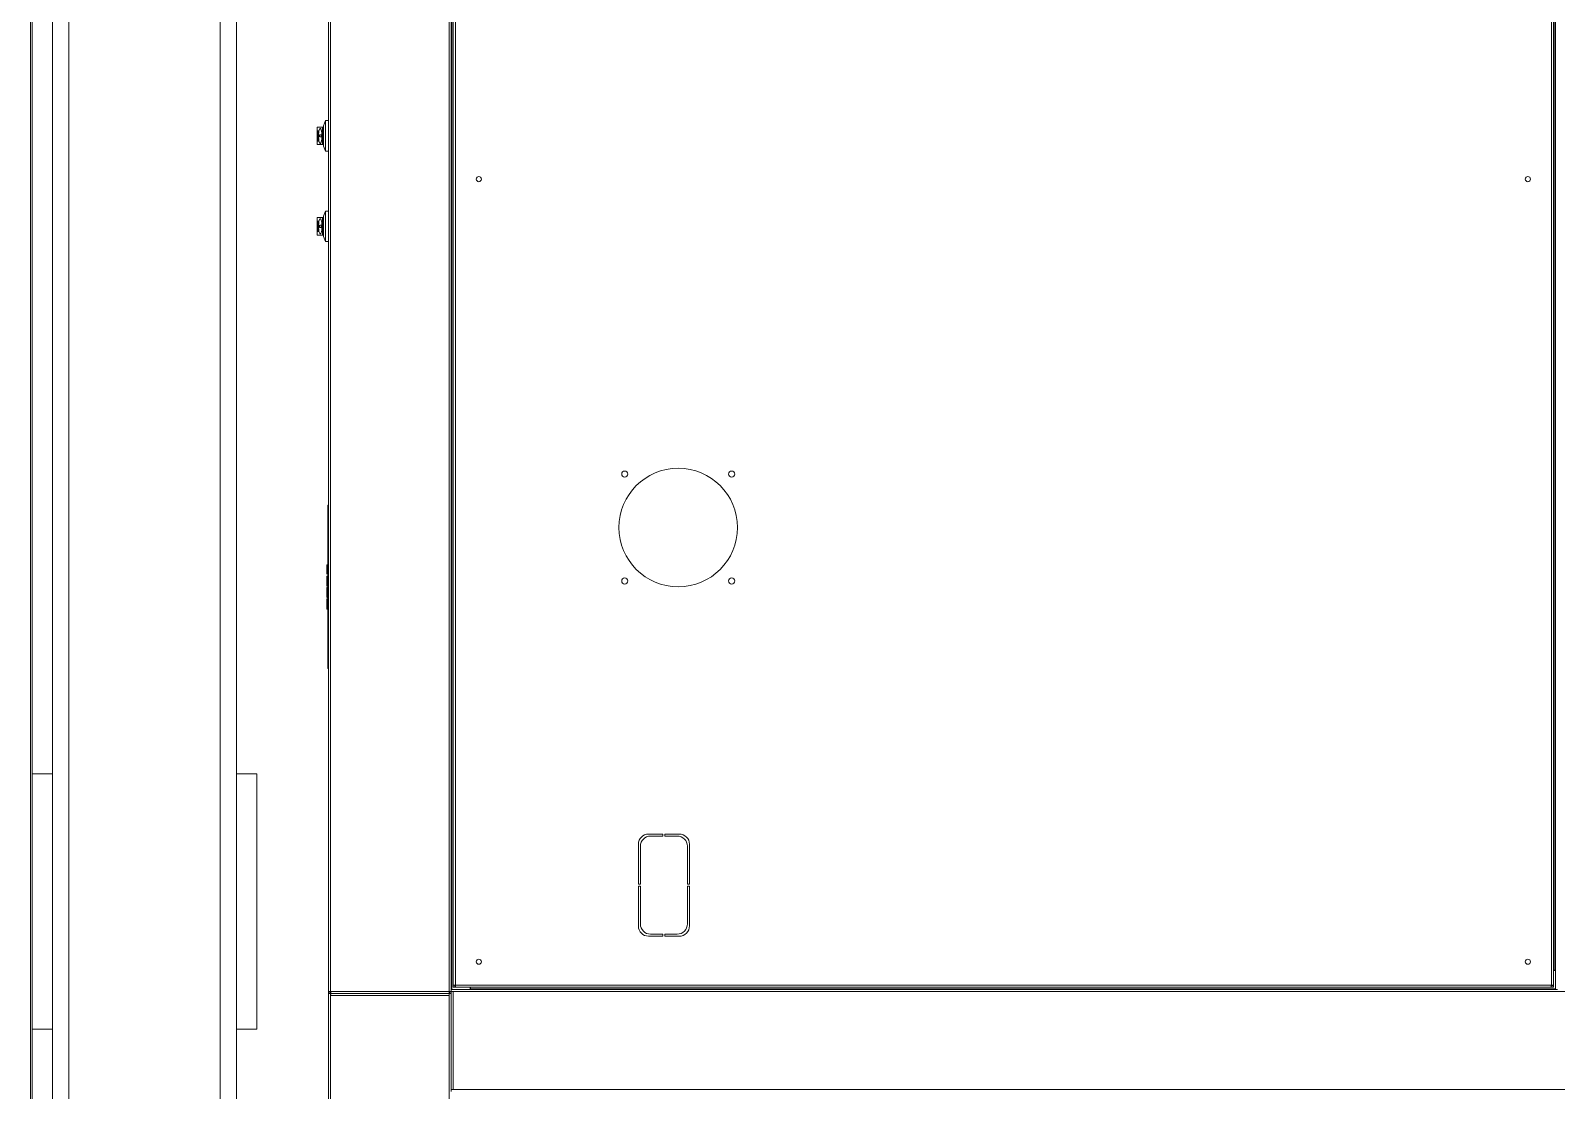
# Model space of a CAD drawing. Header units: centimetres. Extents: x 405464 to 563355, y 50011 to 66875.
# Drawn here: x 509347.1 to 509496.4, y 53667.6 to 53771.3 of the extents above; entities that cross this region are included whole.
import ezdxf

# ---------------------------------------------------------------- set-up
doc = ezdxf.new("R2010")
doc.units = ezdxf.units.CM
doc.layers.get('0').update_dxf_attribs({"lineweight": 9})
doc.layers.add('0-KRCN-MİMARİ-220526', color=8, linetype='Continuous', lineweight=9)
doc.layers.add('TF_Mobilya', color=142, linetype='Continuous', lineweight=9)

# ---------------------------------------------------------------- blocks, each defined once
blk = doc.blocks.new('kombine_altyapı')
at = {"color": 8, "linetype": 'Continuous', "lineweight": 15}
for p, q in [((4988.85, 1573.1), (4988.85, 1274.3)), ((4989, 1573), (4989, 1274.4)), ((5018, 1414.9), (5018, 1572.9)), ((5018.2, 1572.9), (5018.2, 1414.9)), ((5029.8, 1414.9), (5029.8, 1572.9)), ((5030, 1572.9), (5030, 1415.1)), ((5030.05, 1415.1), (5030.05, 1571.85)), ((5030.2, 1572.9), (5030.2, 1415.52)), ((5030.4, 1572.9), (5030.4, 1415.5)), ((5137.6, 1415.5), (5137.6, 1572.9)), ((5137.8, 1415.52), (5137.8, 1572.9)), ((5137.95, 1571.83), (5137.95, 1416.97)), ((5138, 1572.9), (5138, 1415.1)), ((4991, 1564.45), (4991, 1282.95)), ((4992.6, 1564.45), (4992.6, 1282.95)), ((5007.4, 1564.45), (5007.4, 1282.95)), ((5009, 1564.45), (5009, 1436.2)), ((5017.7, 1500.13), (5017.5, 1499.63)), ((5017.7, 1497.13), (5017.7, 1500.13)), ((5018, 1500.13), (5017.7, 1500.13)), ((5016.9, 1497.78), (5016.9, 1499.48)), ((5017.4, 1499.48), (5016.9, 1499.48)), ((5017, 1499.13), (5016.92, 1499.13)), ((5016.92, 1499.13), (5016.92, 1499.08)), ((5016.92, 1499.08), (5016.96, 1499.08)), ((5016.96, 1498.96), (5016.92, 1498.96)), ((5016.92, 1498.96), (5016.92, 1498.91)), ((5016.92, 1498.91), (5017, 1498.91)), ((5016.93, 1498.76), (5016.92, 1498.76)), ((5016.93, 1498.5), (5016.92, 1498.5)), ((5016.94, 1499.13), (5016.94, 1499.08)), ((5016.94, 1498.96), (5016.94, 1498.91)), ((5016.96, 1498.82), (5016.94, 1498.82)), ((5016.94, 1498.65), (5016.94, 1498.7)), ((5016.94, 1498.7), (5016.94, 1498.7)), ((5016.94, 1498.65), (5016.94, 1498.65)), ((5017, 1498.6), (5016.94, 1498.6)), ((5016.94, 1498.56), (5017, 1498.56)), ((5016.96, 1499.08), (5016.96, 1498.96)), ((5016.96, 1498.96), (5016.96, 1499.08)), ((5016.96, 1499.08), (5017, 1499.08)), ((5016.96, 1499.08), (5016.96, 1499.08)), ((5017, 1498.96), (5016.96, 1498.96)), ((5016.96, 1498.96), (5016.96, 1498.96)), ((5016.97, 1498.75), (5016.96, 1498.75)), ((5016.96, 1498.7), (5016.96, 1498.7)), ((5017, 1498.81), (5016.97, 1498.81)), ((5016.98, 1498.86), (5016.98, 1498.81)), ((5016.99, 1498.7), (5016.98, 1498.7)), ((5017, 1498.76), (5016.99, 1498.76)), ((5017, 1499.08), (5017, 1499.13)), ((5017, 1498.91), (5017, 1498.96)), ((5017, 1498.81), (5017, 1498.81)), ((5017, 1498.56), (5017, 1498.6)), ((5017.11, 1498.53), (5017.11, 1498.73)), ((5017.11, 1498.73), (5017.27, 1498.73)), ((5017.27, 1498.53), (5017.11, 1498.53)), ((5017.24, 1499.35), (5017.19, 1499.35)), ((5017.27, 1498.73), (5017.27, 1498.53)), ((5017.4, 1497.78), (5017.4, 1499.48)), ((5017.4, 1499.48), (5017.47, 1499.48)), ((5017.45, 1499.46), (5017.45, 1497.8)), ((5017.45, 1499.46), (5017.5, 1499.46)), ((5017.5, 1499.48), (5017.47, 1499.48)), ((5017.5, 1499.63), (5017.5, 1497.63)), ((5016.9, 1497.78), (5017.4, 1497.78)), ((5016.95, 1498.18), (5016.92, 1498.18)), ((5016.92, 1498.18), (5016.92, 1498.13)), ((5016.92, 1498.13), (5017, 1498.13)), ((5017, 1498.44), (5016.94, 1498.44)), ((5016.94, 1498.39), (5017, 1498.39)), ((5016.94, 1498.18), (5016.94, 1498.13)), ((5016.95, 1498.24), (5016.95, 1498.18)), ((5016.96, 1498.24), (5016.95, 1498.24)), ((5016.96, 1498.18), (5016.95, 1498.18)), ((5016.96, 1498.18), (5016.96, 1498.23)), ((5016.99, 1498.18), (5016.96, 1498.18)), ((5016.99, 1498.3), (5016.97, 1498.3)), ((5016.99, 1498.23), (5016.99, 1498.18)), ((5017, 1498.23), (5016.99, 1498.23)), ((5017, 1498.18), (5016.99, 1498.18)), ((5017, 1498.39), (5017, 1498.44)), ((5017, 1498.13), (5017, 1498.24)), ((5017.19, 1497.91), (5017.24, 1497.91)), ((5017.4, 1497.78), (5017.47, 1497.78)), ((5017.5, 1497.8), (5017.45, 1497.8)), ((5017.47, 1497.78), (5017.5, 1497.78)), ((5017.5, 1497.63), (5017.7, 1497.13)), ((5018, 1497.13), (5017.7, 1497.13)), ((5017.5, 1490.78), (5017.7, 1491.28)), ((5017.7, 1491.28), (5017.7, 1488.28)), ((5018, 1491.28), (5017.7, 1491.28)), ((5016.9, 1490.63), (5016.9, 1488.93)), ((5016.9, 1490.63), (5017.4, 1490.63)), ((5016.92, 1490.27), (5017, 1490.27)), ((5016.92, 1490.22), (5016.92, 1490.27)), ((5016.95, 1490.22), (5016.92, 1490.22)), ((5016.93, 1489.9), (5016.92, 1489.9)), ((5016.93, 1489.64), (5016.92, 1489.64)), ((5016.94, 1490.22), (5016.94, 1490.27)), ((5016.94, 1490.01), (5017, 1490.01)), ((5017, 1489.96), (5016.94, 1489.96)), ((5016.94, 1489.84), (5017, 1489.84)), ((5017, 1489.8), (5016.94, 1489.8)), ((5016.94, 1489.75), (5016.94, 1489.71)), ((5016.94, 1489.75), (5016.94, 1489.75)), ((5016.94, 1489.71), (5016.94, 1489.71)), ((5016.96, 1489.58), (5016.94, 1489.58)), ((5016.95, 1490.16), (5016.95, 1490.22)), ((5016.96, 1490.22), (5016.95, 1490.22)), ((5016.96, 1490.16), (5016.95, 1490.16)), ((5016.96, 1490.22), (5016.96, 1490.17)), ((5016.99, 1490.22), (5016.96, 1490.22)), ((5016.96, 1489.71), (5016.96, 1489.71)), ((5016.97, 1489.65), (5016.96, 1489.65)), ((5016.99, 1490.1), (5016.97, 1490.1)), ((5016.97, 1489.59), (5017, 1489.59)), ((5016.99, 1489.7), (5016.98, 1489.7)), ((5016.98, 1489.54), (5016.98, 1489.59)), ((5016.99, 1490.17), (5016.99, 1490.22)), ((5017, 1490.22), (5016.99, 1490.22)), ((5017, 1490.17), (5016.99, 1490.17)), ((5017, 1489.64), (5016.99, 1489.64)), ((5017, 1490.27), (5017, 1490.16)), ((5017, 1490.01), (5017, 1489.96)), ((5017, 1489.84), (5017, 1489.8)), ((5017, 1489.59), (5017, 1489.59)), ((5017.27, 1489.88), (5017.11, 1489.88)), ((5017.11, 1489.88), (5017.11, 1489.68)), ((5017.11, 1489.68), (5017.27, 1489.68)), ((5017.24, 1490.5), (5017.19, 1490.5)), ((5017.27, 1489.68), (5017.27, 1489.88)), ((5017.4, 1490.63), (5017.4, 1488.93)), ((5017.4, 1490.63), (5017.47, 1490.63)), ((5017.45, 1488.95), (5017.45, 1490.61)), ((5017.5, 1490.61), (5017.45, 1490.61)), ((5017.47, 1490.63), (5017.5, 1490.63)), ((5017.5, 1488.78), (5017.5, 1490.78)), ((5017.4, 1488.93), (5016.9, 1488.93)), ((5016.92, 1489.49), (5017, 1489.49)), ((5016.92, 1489.44), (5016.92, 1489.49)), ((5016.96, 1489.44), (5016.92, 1489.44)), ((5016.92, 1489.32), (5016.96, 1489.32)), ((5016.92, 1489.28), (5016.92, 1489.32)), ((5017, 1489.28), (5016.92, 1489.28)), ((5016.94, 1489.44), (5016.94, 1489.49)), ((5016.94, 1489.28), (5016.94, 1489.32)), ((5016.96, 1489.44), (5016.96, 1489.32)), ((5017, 1489.44), (5016.96, 1489.44)), ((5016.96, 1489.32), (5016.96, 1489.44)), ((5016.96, 1489.44), (5016.96, 1489.44)), ((5016.96, 1489.32), (5017, 1489.32)), ((5016.96, 1489.32), (5016.96, 1489.32)), ((5017, 1489.49), (5017, 1489.44)), ((5017, 1489.32), (5017, 1489.28)), ((5017.19, 1489.06), (5017.24, 1489.06)), ((5017.4, 1488.93), (5017.47, 1488.93)), ((5017.45, 1488.95), (5017.5, 1488.95)), ((5017.5, 1488.93), (5017.47, 1488.93)), ((5017.7, 1488.28), (5017.5, 1488.78)), ((5018, 1488.28), (5017.7, 1488.28)), ((5018, 1462.5), (5017.92, 1462.5)), ((5017.92, 1446.5), (5017.92, 1462.5)), ((5017.92, 1458.09), (5017.92, 1458.09)), ((5017.92, 1457.78), (5017.92, 1457.78)), ((5017.92, 1457.48), (5017.92, 1457.48)), ((5017.92, 1457.48), (5017.92, 1457.48)), ((5017.92, 1456.78), (5017.92, 1456.78)), ((5017.92, 1456.78), (5017.92, 1456.78)), ((5017.82, 1456.47), (5017.81, 1456.47)), ((5017.81, 1455.77), (5017.92, 1455.77)), ((5017.82, 1455.25), (5017.81, 1455.25)), ((5017.81, 1455.24), (5017.82, 1455.24)), ((5017.82, 1455.24), (5017.81, 1455.24)), ((5017.81, 1455.24), (5017.82, 1455.24)), ((5017.82, 1456.66), (5017.92, 1456.66)), ((5017.82, 1456.64), (5017.92, 1456.64)), ((5017.82, 1456.39), (5017.82, 1456.38)), ((5017.82, 1456.39), (5017.92, 1456.39)), ((5017.82, 1456.39), (5017.92, 1456.39)), ((5017.82, 1456.39), (5017.82, 1456.39)), ((5017.82, 1456.38), (5017.92, 1456.38)), ((5017.82, 1456.38), (5017.82, 1456.33)), ((5017.82, 1456.33), (5017.92, 1456.33)), ((5017.82, 1456.33), (5017.92, 1456.33)), ((5017.82, 1456.26), (5017.92, 1456.26)), ((5017.82, 1456.26), (5017.82, 1456.22)), ((5017.82, 1456.22), (5017.92, 1456.22)), ((5017.82, 1456.21), (5017.92, 1456.21)), ((5017.82, 1456.06), (5017.92, 1456.06)), ((5017.82, 1456.06), (5017.82, 1456.05)), ((5017.82, 1456.06), (5017.92, 1456.06)), ((5017.82, 1456.06), (5017.82, 1456.06)), ((5017.82, 1456.05), (5017.92, 1456.05)), ((5017.82, 1456.05), (5017.82, 1456)), ((5017.82, 1456), (5017.92, 1456)), ((5017.82, 1455.99), (5017.92, 1455.99)), ((5017.82, 1455.99), (5017.82, 1455.95)), ((5017.82, 1455.95), (5017.92, 1455.95)), ((5017.82, 1455.95), (5017.82, 1455.86)), ((5017.82, 1455.86), (5017.92, 1455.86)), ((5017.82, 1455.86), (5017.82, 1455.82)), ((5017.82, 1455.82), (5017.92, 1455.82)), ((5017.82, 1455.8), (5017.92, 1455.8)), ((5017.82, 1455.8), (5017.82, 1455.78)), ((5017.82, 1455.78), (5017.92, 1455.78)), ((5017.82, 1455.77), (5017.92, 1455.77)), ((5017.82, 1455.54), (5017.92, 1455.54)), ((5017.82, 1455.43), (5017.92, 1455.43)), ((5017.82, 1455.43), (5017.82, 1455.41)), ((5017.82, 1455.41), (5017.92, 1455.41)), ((5017.82, 1455.41), (5017.82, 1455.34)), ((5017.82, 1455.34), (5017.92, 1455.34)), ((5017.82, 1455.34), (5017.82, 1455.27)), ((5017.82, 1455.27), (5017.82, 1455.26)), ((5017.82, 1455.27), (5017.92, 1455.27)), ((5017.82, 1455.26), (5017.92, 1455.26)), ((5017.82, 1455.26), (5017.82, 1455.18)), ((5017.92, 1456.46), (5017.92, 1456.46)), ((5017.92, 1456.1), (5017.92, 1456.1)), ((5017.92, 1455.52), (5017.92, 1455.52)), ((5017.92, 1455.49), (5017.92, 1455.49)), ((5017.82, 1455.1), (5017.81, 1455.1)), ((5017.82, 1454.89), (5017.81, 1454.89)), ((5017.82, 1455.18), (5017.92, 1455.18)), ((5017.82, 1455.14), (5017.92, 1455.14)), ((5017.82, 1455.14), (5017.82, 1455.11)), ((5017.82, 1455.11), (5017.92, 1455.11)), ((5017.82, 1455.11), (5017.82, 1455.09)), ((5017.82, 1455.11), (5017.92, 1455.11)), ((5017.82, 1455.11), (5017.82, 1455.11)), ((5017.82, 1455.09), (5017.92, 1455.09)), ((5017.82, 1455.09), (5017.82, 1455.06)), ((5017.82, 1455.06), (5017.92, 1455.06)), ((5017.82, 1455.06), (5017.82, 1455)), ((5017.82, 1455), (5017.92, 1455)), ((5017.82, 1455), (5017.82, 1454.96)), ((5017.82, 1454.94), (5017.92, 1454.94)), ((5017.82, 1454.94), (5017.82, 1454.93)), ((5017.82, 1454.93), (5017.92, 1454.93)), ((5017.82, 1454.93), (5017.82, 1454.88)), ((5017.82, 1454.88), (5017.92, 1454.88)), ((5017.82, 1454.88), (5017.82, 1454.81)), ((5017.82, 1454.81), (5017.92, 1454.81)), ((5017.82, 1454.81), (5017.82, 1454.75)), ((5017.82, 1454.75), (5017.92, 1454.75)), ((5017.82, 1454.75), (5017.82, 1454.72)), ((5017.82, 1454.72), (5017.92, 1454.72)), ((5017.82, 1454.7), (5017.92, 1454.7)), ((5017.82, 1454.7), (5017.82, 1454.67)), ((5017.82, 1454.67), (5017.92, 1454.67)), ((5017.82, 1454.67), (5017.82, 1454.67)), ((5017.82, 1454.66), (5017.92, 1454.66)), ((5017.82, 1454.65), (5017.82, 1454.61)), ((5017.82, 1454.61), (5017.92, 1454.61)), ((5017.82, 1454.61), (5017.82, 1454.56)), ((5017.82, 1454.56), (5017.92, 1454.56)), ((5017.82, 1454.56), (5017.92, 1454.56)), ((5017.82, 1454.44), (5017.92, 1454.44)), ((5017.82, 1454.44), (5017.82, 1454.41)), ((5017.82, 1454.41), (5017.92, 1454.41)), ((5017.92, 1454.39), (5017.82, 1454.39)), ((5017.82, 1454.38), (5017.92, 1454.38)), ((5017.82, 1454.38), (5017.82, 1454.35)), ((5017.82, 1454.35), (5017.92, 1454.35)), ((5017.82, 1454.35), (5017.82, 1454.32)), ((5017.82, 1454.32), (5017.92, 1454.32)), ((5017.82, 1454.32), (5017.82, 1454.27)), ((5017.82, 1454.27), (5017.92, 1454.27)), ((5017.82, 1454.27), (5017.82, 1454.23)), ((5017.82, 1454.23), (5017.92, 1454.23)), ((5017.82, 1454.23), (5017.82, 1454.21)), ((5017.82, 1454.21), (5017.92, 1454.21)), ((5017.82, 1454.21), (5017.82, 1454.14)), ((5017.82, 1454.14), (5017.92, 1454.14)), ((5017.92, 1454.1), (5017.82, 1454.1)), ((5017.82, 1454.09), (5017.92, 1454.09)), ((5017.82, 1454.09), (5017.82, 1454.07)), ((5017.82, 1454.07), (5017.92, 1454.07)), ((5017.82, 1454.07), (5017.82, 1453.96)), ((5017.82, 1453.96), (5017.92, 1453.96)), ((5017.82, 1453.96), (5017.82, 1453.95)), ((5017.82, 1453.95), (5017.92, 1453.95)), ((5017.82, 1453.95), (5017.82, 1453.87)), ((5017.82, 1453.87), (5017.92, 1453.87)), ((5017.82, 1453.87), (5017.82, 1453.76)), ((5017.82, 1453.74), (5017.92, 1453.74)), ((5017.82, 1453.74), (5017.82, 1453.73)), ((5017.82, 1453.74), (5017.92, 1453.74)), ((5017.82, 1453.73), (5017.92, 1453.73)), ((5017.82, 1453.73), (5017.82, 1453.65)), ((5017.92, 1454.78), (5017.92, 1454.78)), ((5017.82, 1453.08), (5017.81, 1453.08)), ((5017.82, 1453.08), (5017.81, 1453.08)), ((5017.82, 1453.08), (5017.81, 1453.08)), ((5017.82, 1453.65), (5017.92, 1453.65)), ((5017.82, 1453.65), (5017.82, 1453.65)), ((5017.82, 1453.55), (5017.92, 1453.55)), ((5017.82, 1453.55), (5017.82, 1453.5)), ((5017.82, 1453.5), (5017.92, 1453.5)), ((5017.82, 1453.49), (5017.92, 1453.49)), ((5017.82, 1453.49), (5017.92, 1453.49)), ((5017.82, 1453.49), (5017.82, 1453.49)), ((5017.82, 1453.48), (5017.92, 1453.48)), ((5017.82, 1453.45), (5017.92, 1453.45)), ((5017.82, 1453.32), (5017.92, 1453.32)), ((5017.82, 1453.32), (5017.82, 1453.3)), ((5017.92, 1453.29), (5017.82, 1453.29)), ((5017.82, 1453.28), (5017.92, 1453.28)), ((5017.82, 1453.17), (5017.92, 1453.17)), ((5017.82, 1453.17), (5017.82, 1453.11)), ((5017.82, 1453.11), (5017.92, 1453.11)), ((5017.82, 1453.11), (5017.82, 1453.1)), ((5017.82, 1453.1), (5017.82, 1453.01)), ((5017.82, 1453.1), (5017.92, 1453.1)), ((5017.82, 1453.01), (5017.92, 1453.01)), ((5017.82, 1453.01), (5017.82, 1453)), ((5017.82, 1453), (5017.92, 1453)), ((5017.82, 1452.92), (5017.92, 1452.92)), ((5017.82, 1452.92), (5017.82, 1452.88)), ((5017.82, 1452.88), (5017.92, 1452.88)), ((5017.82, 1452.87), (5017.92, 1452.87)), ((5017.82, 1452.86), (5017.92, 1452.86)), ((5017.82, 1452.86), (5017.82, 1452.85)), ((5017.82, 1452.85), (5017.92, 1452.85)), ((5017.82, 1452.85), (5017.82, 1452.8)), ((5017.82, 1452.8), (5017.92, 1452.8)), ((5017.82, 1452.49), (5017.92, 1452.49)), ((5017.82, 1452.49), (5017.82, 1452.48)), ((5017.82, 1452.48), (5017.92, 1452.48)), ((5017.82, 1452.48), (5017.82, 1452.42)), ((5017.82, 1452.42), (5017.92, 1452.42)), ((5017.82, 1452.42), (5017.92, 1452.42)), ((5017.82, 1452.4), (5017.82, 1452.32)), ((5017.82, 1452.32), (5017.92, 1452.32)), ((5017.92, 1452.53), (5017.92, 1452.53)), ((5017.92, 1451.27), (5017.92, 1451.27)), ((5017.92, 1450.97), (5017.92, 1450.97)), ((5017.92, 1450.82), (5017.92, 1450.82)), ((5017.92, 1449.47), (5017.92, 1449.47)), ((5017.92, 1449.47), (5017.92, 1449.47)), ((5017.92, 1449.38), (5017.92, 1449.38)), ((5017.92, 1449.26), (5017.92, 1449.26)), ((5017.92, 1449.26), (5017.92, 1449.26)), ((5017.92, 1449.26), (5017.92, 1449.26)), ((5017.92, 1449.03), (5017.92, 1449.03)), ((5017.92, 1448.17), (5017.92, 1448.17)), ((5018, 1446.5), (5017.92, 1446.5)), ((4989, 1436.2), (4991, 1436.2)), ((5011, 1436.2), (5009, 1436.2)), ((5009, 1436.2), (5009, 1411.2)), ((5011, 1436.2), (5011, 1411.2)), ((5049.3, 1430.3), (5050.7, 1430.3)), ((5050.7, 1430.1), (5049.5, 1430.1)), ((5050.7, 1430.3), (5050.7, 1430.1)), ((5050.9, 1430.3), (5052.3, 1430.3)), ((5050.9, 1430.1), (5050.9, 1430.3)), ((5052.1, 1430.1), (5050.9, 1430.1)), ((5048.3, 1425.4), (5048.3, 1429.3)), ((5048.5, 1429.1), (5048.5, 1425.4)), ((5053.1, 1425.4), (5053.1, 1429.1)), ((5053.3, 1429.3), (5053.3, 1425.4)), ((5048.5, 1425.4), (5048.3, 1425.4)), ((5053.3, 1425.4), (5053.1, 1425.4)), ((5048.3, 1425.2), (5048.5, 1425.2)), ((5048.3, 1421.3), (5048.3, 1425.2)), ((5048.5, 1425.2), (5048.5, 1421.5)), ((5053.1, 1425.2), (5053.3, 1425.2)), ((5053.1, 1421.5), (5053.1, 1425.2)), ((5053.3, 1425.2), (5053.3, 1421.3)), ((5050.7, 1420.3), (5049.3, 1420.3)), ((5049.5, 1420.5), (5050.7, 1420.5)), ((5050.7, 1420.5), (5050.7, 1420.3)), ((5050.9, 1420.5), (5052.1, 1420.5)), ((5050.9, 1420.3), (5050.9, 1420.5)), ((5052.3, 1420.3), (5050.9, 1420.3)), ((5137.95, 1416.97), (5137.8, 1416.97)), ((5137.8, 1416.95), (5138, 1416.95)), ((5137.95, 1416.97), (5138, 1416.97)), ((5018, 1414.9), (5018.2, 1414.9)), ((5018, 1414.9), (5018, 1414.7)), ((5018.2, 1414.9), (5029.8, 1414.9)), ((5029.8, 1414.9), (5029.8, 1414.7)), ((5029.8, 1414.9), (5030, 1414.9)), ((5029.85, 1414.9), (5029.85, 1414.7)), ((5030, 1414.9), (5030, 1415.1)), ((5030, 1415.1), (5138, 1415.1)), ((5030, 1405.3), (5030, 1414.9)), ((5030, 1414.9), (5030.2, 1414.9)), ((5030, 1414.9), (5030, 1414.7)), ((5030.2, 1415.52), (5030.2, 1415.3)), ((5030.2, 1415.3), (5030.35, 1415.3)), ((5030.2, 1414.9), (5030.2, 1405.3)), ((5255.8, 1414.9), (5030.2, 1414.9)), ((5030.35, 1415.5), (5030.35, 1415.3)), ((5030.36, 1415.45), (5030.36, 1415.3)), ((5030.42, 1415.45), (5030.36, 1415.45)), ((5030.42, 1415.3), (5030.36, 1415.3)), ((5030.4, 1415.5), (5137.6, 1415.5)), ((5030.42, 1415.3), (5137.58, 1415.3)), ((5031.85, 1415.3), (5031.85, 1415.1)), ((5031.87, 1415.15), (5031.87, 1415.3)), ((5031.87, 1415.15), (5031.87, 1415.1)), ((5138, 1415.15), (5031.87, 1415.15)), ((5137.58, 1415.3), (5137.8, 1415.3)), ((5137.6, 1415.45), (5137.8, 1415.45)), ((5137.65, 1415.52), (5137.65, 1415.46)), ((5137.65, 1415.46), (5137.8, 1415.46)), ((5137.8, 1415.52), (5137.8, 1415.46)), ((5137.8, 1415.3), (5137.8, 1415.45)), ((5138.2, 1415.1), (5138, 1415.1)), ((5018, 1414.7), (5018, 1414.5)), ((5018, 1414.7), (5018.2, 1414.7)), ((5018, 1274.5), (5018, 1414.5)), ((5018.2, 1414.7), (5018.2, 1414.85)), ((5018.2, 1414.7), (5018.2, 1414.5)), ((5018.24, 1414.7), (5018.2, 1414.7)), ((5029.8, 1414.5), (5018.2, 1414.5)), ((5018.2, 1414.5), (5018.2, 1274.5)), ((5018.24, 1414.7), (5029.8, 1414.7)), ((5029.8, 1414.7), (5029.8, 1414.5)), ((5029.8, 1414.7), (5030, 1414.7)), ((5029.8, 1274.5), (5029.8, 1414.5)), ((5030, 1414.7), (5030, 1405.3)), ((4989, 1411.2), (4991, 1411.2)), ((5009, 1411.2), (5009, 1282.95)), ((5011, 1411.2), (5009, 1411.2)), ((5030, 1405.3), (5030.2, 1405.3)), ((5030, 1405.1), (5030, 1405.3)), ((5030.2, 1405.3), (5255.8, 1405.3))]:
    blk.add_line(p, q, dxfattribs=at)
at = {"color": 8, "linetype": 'Continuous', "lineweight": 15, "flags": 128}
for points in [[(5017.02, 1498.63), (5017.03, 1498.79), (5017.04, 1498.94), (5017.06, 1499.08), (5017.08, 1499.2), (5017.11, 1499.29), (5017.14, 1499.35), (5017.18, 1499.37), (5017.22, 1499.37), (5017.25, 1499.32), (5017.28, 1499.25), (5017.31, 1499.14), (5017.33, 1499.01), (5017.35, 1498.86), (5017.35, 1498.71), (5017.35, 1498.54), (5017.35, 1498.39), (5017.33, 1498.24), (5017.31, 1498.11), (5017.28, 1498), (5017.25, 1497.93), (5017.22, 1497.89), (5017.18, 1497.88), (5017.14, 1497.9), (5017.11, 1497.96), (5017.08, 1498.05), (5017.06, 1498.17), (5017.04, 1498.31), (5017.03, 1498.46), (5017.02, 1498.63)], [(5017.03, 1498.63), (5017.03, 1498.79), (5017.05, 1498.94), (5017.06, 1499.07), (5017.09, 1499.19), (5017.12, 1499.27), (5017.15, 1499.33), (5017.19, 1499.35), (5017.22, 1499.33), (5017.26, 1499.27), (5017.29, 1499.19), (5017.31, 1499.07), (5017.33, 1498.94), (5017.35, 1498.79), (5017.35, 1498.63), (5017.35, 1498.47), (5017.33, 1498.31), (5017.31, 1498.18), (5017.29, 1498.06), (5017.26, 1497.98), (5017.22, 1497.92), (5017.19, 1497.91), (5017.15, 1497.92), (5017.12, 1497.98), (5017.09, 1498.06), (5017.06, 1498.18), (5017.05, 1498.31), (5017.03, 1498.47), (5017.03, 1498.63)], [(5017.19, 1489.03), (5017.22, 1489.04), (5017.25, 1489.08), (5017.28, 1489.15), (5017.31, 1489.26), (5017.33, 1489.39), (5017.35, 1489.54), (5017.35, 1489.69), (5017.35, 1489.86), (5017.35, 1490.01), (5017.33, 1490.16), (5017.31, 1490.29), (5017.28, 1490.4), (5017.25, 1490.47), (5017.22, 1490.52), (5017.18, 1490.52), (5017.14, 1490.5), (5017.11, 1490.44), (5017.08, 1490.35), (5017.06, 1490.23), (5017.04, 1490.09), (5017.03, 1489.94), (5017.02, 1489.78), (5017.02, 1489.78)], [(5017.19, 1490.5), (5017.15, 1490.48), (5017.12, 1490.42), (5017.09, 1490.34), (5017.06, 1490.22), (5017.05, 1490.09), (5017.03, 1489.94), (5017.03, 1489.78)], [(5017.03, 1489.78), (5017.03, 1489.62), (5017.05, 1489.46), (5017.06, 1489.33), (5017.09, 1489.21), (5017.12, 1489.13), (5017.15, 1489.07), (5017.19, 1489.06)]]:
    blk.add_lwpolyline(points, dxfattribs=at)
at = {"color": 8, "linetype": 'Continuous', "lineweight": 15}
for centre, radius in [((5032.7, 1494.4), 0.25), ((5135.3, 1494.4), 0.25), ((5052.2, 1460.3), 5.8), ((5046.97, 1465.53), 0.3), ((5057.43, 1465.53), 0.3), ((5046.97, 1455.07), 0.3), ((5057.43, 1455.07), 0.3), ((5032.7, 1417.8), 0.25), ((5135.3, 1417.8), 0.25)]:
    blk.add_circle(centre, radius, dxfattribs=at)
for centre, radius, start, end in [((5017.47, 1499.46), 0.02, 90, 180), ((5017.47, 1497.8), 0.02, 180, 270), ((5017.47, 1490.61), 0.02, 90, 180), ((5017.47, 1488.95), 0.02, 180, 270), ((5049.3, 1429.3), 1, 90, 180), ((5049.5, 1429.1), 1, 90, 180), ((5052.1, 1429.1), 1, 0, 90), ((5052.3, 1429.3), 1, 0, 90), ((5049.3, 1421.3), 1, 180, 270), ((5049.5, 1421.5), 1, 180, 270), ((5052.1, 1421.5), 1, 270, 0), ((5052.3, 1421.3), 1, 270, 0)]:
    blk.add_arc(centre, radius, start, end, dxfattribs=at)
for points, knots in [([(5016.94, 1498.87), (5016.94, 1498.87), (5016.93, 1498.86), (5016.92, 1498.83), (5016.92, 1498.79), (5016.92, 1498.77), (5016.92, 1498.76)], [0, 0, 0, 0, 0.279837, 0.558596, 0.778928, 1, 1, 1, 1]), ([(5016.92, 1498.76), (5016.92, 1498.74), (5016.92, 1498.71), (5016.93, 1498.67), (5016.93, 1498.65), (5016.94, 1498.65), (5016.94, 1498.65)], [0, 0, 0, 0, 0.280436, 0.559432, 0.779681, 1, 1, 1, 1]), ([(5016.94, 1498.6), (5016.94, 1498.6), (5016.93, 1498.6), (5016.92, 1498.57), (5016.92, 1498.53), (5016.92, 1498.51), (5016.92, 1498.5)], [0, 0, 0, 0, 0.280445, 0.559038, 0.77896, 1, 1, 1, 1]), ([(5016.92, 1498.5), (5016.92, 1498.48), (5016.92, 1498.45), (5016.93, 1498.41), (5016.93, 1498.39), (5016.94, 1498.39), (5016.94, 1498.39)], [0, 0, 0, 0, 0.280749, 0.558583, 0.778945, 1, 1, 1, 1]), ([(5016.93, 1498.76), (5016.93, 1498.77), (5016.93, 1498.78), (5016.93, 1498.81), (5016.94, 1498.82), (5016.94, 1498.82), (5016.94, 1498.82)], [0, 0, 0, 0, 0.280669, 0.558927, 0.77942, 1, 1, 1, 1]), ([(5016.94, 1498.7), (5016.94, 1498.7), (5016.94, 1498.7), (5016.93, 1498.71), (5016.93, 1498.74), (5016.93, 1498.75), (5016.93, 1498.76)], [0, 0, 0, 0, 0.280158, 0.558788, 0.779372, 1, 1, 1, 1]), ([(5016.93, 1498.5), (5016.93, 1498.51), (5016.93, 1498.53), (5016.93, 1498.55), (5016.94, 1498.56), (5016.94, 1498.56), (5016.94, 1498.56)], [0, 0, 0, 0, 0.27982, 0.558216, 0.778813, 1, 1, 1, 1]), ([(5016.94, 1498.44), (5016.94, 1498.44), (5016.94, 1498.44), (5016.93, 1498.45), (5016.93, 1498.47), (5016.93, 1498.49), (5016.93, 1498.5)], [0, 0, 0, 0, 0.280898, 0.559507, 0.779578, 1, 1, 1, 1]), ([(5016.96, 1498.77), (5016.96, 1498.8), (5016.96, 1498.83), (5016.95, 1498.86), (5016.94, 1498.87), (5016.94, 1498.87)], [0, 0, 0, 0, 0.559623, 0.779964, 1, 1, 1, 1]), ([(5016.95, 1498.86), (5016.95, 1498.85), (5016.94, 1498.84), (5016.94, 1498.82), (5016.94, 1498.82)], [0, 0, 0, 0, 0.838981, 1, 1, 1, 1]), ([(5016.94, 1498.82), (5016.94, 1498.82), (5016.95, 1498.81), (5016.95, 1498.79), (5016.95, 1498.76), (5016.96, 1498.75)], [0, 0, 0, 0, 0.277274, 0.557977, 1, 1, 1, 1]), ([(5016.96, 1498.6), (5016.96, 1498.6), (5016.95, 1498.6), (5016.94, 1498.58), (5016.94, 1498.56), (5016.94, 1498.56)], [0, 0, 0, 0, 0.437586, 0.872283, 1, 1, 1, 1]), ([(5016.98, 1498.7), (5016.98, 1498.71), (5016.97, 1498.71), (5016.97, 1498.74), (5016.97, 1498.76), (5016.96, 1498.77)], [0, 0, 0, 0, 0.278247, 0.55727, 1, 1, 1, 1]), ([(5016.96, 1498.75), (5016.96, 1498.72), (5016.96, 1498.69), (5016.97, 1498.66), (5016.97, 1498.66), (5016.98, 1498.66)], [0, 0, 0, 0, 0.5599983, 0.7801719, 1, 1, 1, 1]), ([(5017, 1498.76), (5017, 1498.77), (5017, 1498.8), (5016.99, 1498.84), (5016.98, 1498.85), (5016.98, 1498.86), (5016.98, 1498.86)], [0, 0, 0, 0, 0.280528, 0.558451, 0.779341, 1, 1, 1, 1]), ([(5016.98, 1498.81), (5016.98, 1498.81), (5016.98, 1498.81), (5016.99, 1498.8), (5016.99, 1498.78), (5016.99, 1498.76), (5016.99, 1498.76)], [0, 0, 0, 0, 0.279809, 0.559676, 0.779612, 1, 1, 1, 1]), ([(5016.98, 1498.66), (5016.98, 1498.66), (5016.99, 1498.66), (5016.99, 1498.69), (5017, 1498.72), (5017, 1498.75), (5017, 1498.76)], [0, 0, 0, 0, 0.279603, 0.558996, 0.779326, 1, 1, 1, 1]), ([(5016.99, 1498.76), (5016.99, 1498.75), (5016.99, 1498.73), (5016.99, 1498.72), (5016.98, 1498.71), (5016.98, 1498.7), (5016.98, 1498.7)], [0, 0, 0, 0, 0.280443, 0.559537, 0.779572, 1, 1, 1, 1]), ([(5016.98, 1498.7), (5016.98, 1498.7), (5016.98, 1498.68), (5016.99, 1498.67), (5016.99, 1498.67)], [0, 0, 0, 0, 0.594865, 1, 1, 1, 1]), ([(5016.94, 1498.44), (5016.94, 1498.43), (5016.95, 1498.41), (5016.95, 1498.39), (5016.96, 1498.39), (5016.96, 1498.39)], [0, 0, 0, 0, 0.291701, 0.645295, 1, 1, 1, 1]), ([(5016.97, 1498.35), (5016.97, 1498.35), (5016.96, 1498.34), (5016.95, 1498.32), (5016.95, 1498.28), (5016.95, 1498.25), (5016.95, 1498.24)], [0, 0, 0, 0, 0.280111, 0.558943, 0.779134, 1, 1, 1, 1]), ([(5016.96, 1498.23), (5016.96, 1498.24), (5016.96, 1498.26), (5016.96, 1498.29), (5016.97, 1498.3), (5016.97, 1498.3), (5016.97, 1498.3)], [0, 0, 0, 0, 0.281337, 0.559411, 0.77903, 1, 1, 1, 1]), ([(5017, 1498.24), (5017, 1498.26), (5017, 1498.29), (5016.99, 1498.33), (5016.98, 1498.35), (5016.98, 1498.35), (5016.97, 1498.35)], [0, 0, 0, 0, 0.280405, 0.559155, 0.779223, 1, 1, 1, 1]), ([(5016.98, 1498.34), (5016.98, 1498.34), (5016.98, 1498.34), (5016.98, 1498.32), (5016.97, 1498.31), (5016.97, 1498.31)], [0, 0, 0, 0, 0.043957, 0.905043, 1, 1, 1, 1]), ([(5016.97, 1498.3), (5016.98, 1498.3), (5016.98, 1498.3), (5016.99, 1498.27), (5016.99, 1498.24), (5016.99, 1498.23)], [0, 0, 0, 0, 0.282531, 0.559253, 1, 1, 1, 1]), ([(5016.92, 1489.9), (5016.92, 1489.92), (5016.92, 1489.95), (5016.93, 1489.99), (5016.93, 1490.01), (5016.94, 1490.01), (5016.94, 1490.01)], [0, 0, 0, 0, 0.280868, 0.55857, 0.778977, 1, 1, 1, 1]), ([(5016.94, 1489.8), (5016.94, 1489.8), (5016.93, 1489.8), (5016.92, 1489.83), (5016.92, 1489.87), (5016.92, 1489.89), (5016.92, 1489.9)], [0, 0, 0, 0, 0.280445, 0.559038, 0.77896, 1, 1, 1, 1]), ([(5016.92, 1489.64), (5016.92, 1489.66), (5016.92, 1489.69), (5016.93, 1489.73), (5016.93, 1489.75), (5016.94, 1489.75), (5016.94, 1489.75)], [0, 0, 0, 0, 0.280436, 0.559432, 0.779681, 1, 1, 1, 1]), ([(5016.94, 1489.53), (5016.94, 1489.53), (5016.93, 1489.54), (5016.92, 1489.57), (5016.92, 1489.61), (5016.92, 1489.63), (5016.92, 1489.64)], [0, 0, 0, 0, 0.279851, 0.558715, 0.779057, 1, 1, 1, 1]), ([(5016.94, 1489.96), (5016.94, 1489.96), (5016.94, 1489.96), (5016.93, 1489.95), (5016.93, 1489.93), (5016.93, 1489.91), (5016.93, 1489.9)], [0, 0, 0, 0, 0.28091, 0.559503, 0.779359, 1, 1, 1, 1]), ([(5016.93, 1489.9), (5016.93, 1489.89), (5016.93, 1489.87), (5016.93, 1489.85), (5016.94, 1489.85), (5016.94, 1489.84), (5016.94, 1489.84)], [0, 0, 0, 0, 0.279837, 0.558251, 0.778778, 1, 1, 1, 1]), ([(5016.94, 1489.71), (5016.94, 1489.7), (5016.94, 1489.7), (5016.93, 1489.69), (5016.93, 1489.67), (5016.93, 1489.65), (5016.93, 1489.64)], [0, 0, 0, 0, 0.280168, 0.558625, 0.779396, 1, 1, 1, 1]), ([(5016.93, 1489.64), (5016.93, 1489.63), (5016.93, 1489.62), (5016.93, 1489.59), (5016.94, 1489.58), (5016.94, 1489.58), (5016.94, 1489.58)], [0, 0, 0, 0, 0.280692, 0.558772, 0.779402, 1, 1, 1, 1]), ([(5016.94, 1489.96), (5016.94, 1489.97), (5016.95, 1489.99), (5016.95, 1490.01), (5016.96, 1490.01), (5016.96, 1490.01)], [0, 0, 0, 0, 0.30585, 0.65244, 1, 1, 1, 1]), ([(5016.96, 1489.8), (5016.96, 1489.8), (5016.95, 1489.8), (5016.94, 1489.82), (5016.94, 1489.84), (5016.94, 1489.84)], [0, 0, 0, 0, 0.444543, 0.886151, 1, 1, 1, 1]), ([(5016.94, 1489.58), (5016.94, 1489.58), (5016.95, 1489.59), (5016.95, 1489.62), (5016.95, 1489.64), (5016.96, 1489.65)], [0, 0, 0, 0, 0.277327, 0.558009, 1, 1, 1, 1]), ([(5016.96, 1489.63), (5016.96, 1489.6), (5016.96, 1489.57), (5016.95, 1489.54), (5016.94, 1489.53), (5016.94, 1489.53)], [0, 0, 0, 0, 0.559623, 0.779964, 1, 1, 1, 1]), ([(5016.95, 1489.54), (5016.95, 1489.55), (5016.94, 1489.56), (5016.94, 1489.58), (5016.94, 1489.58)], [0, 0, 0, 0, 0.839378, 1, 1, 1, 1]), ([(5016.97, 1490.05), (5016.97, 1490.05), (5016.96, 1490.06), (5016.95, 1490.09), (5016.95, 1490.12), (5016.95, 1490.15), (5016.95, 1490.16)], [0, 0, 0, 0, 0.280152, 0.558917, 0.779121, 1, 1, 1, 1]), ([(5016.96, 1490.17), (5016.96, 1490.16), (5016.96, 1490.14), (5016.96, 1490.11), (5016.97, 1490.1), (5016.97, 1490.1), (5016.97, 1490.1)], [0, 0, 0, 0, 0.281356, 0.559449, 0.778995, 1, 1, 1, 1]), ([(5016.96, 1489.65), (5016.96, 1489.68), (5016.96, 1489.71), (5016.97, 1489.74), (5016.97, 1489.74), (5016.98, 1489.74)], [0, 0, 0, 0, 0.560053, 0.78015, 1, 1, 1, 1]), ([(5016.98, 1489.7), (5016.98, 1489.7), (5016.97, 1489.69), (5016.97, 1489.66), (5016.97, 1489.64), (5016.96, 1489.63)], [0, 0, 0, 0, 0.278247, 0.55727, 1, 1, 1, 1]), ([(5016.97, 1490.1), (5016.98, 1490.1), (5016.98, 1490.1), (5016.99, 1490.13), (5016.99, 1490.16), (5016.99, 1490.17)], [0, 0, 0, 0, 0.282588, 0.559209, 1, 1, 1, 1]), ([(5017, 1490.16), (5017, 1490.15), (5017, 1490.11), (5016.99, 1490.07), (5016.98, 1490.06), (5016.98, 1490.05), (5016.97, 1490.05)], [0, 0, 0, 0, 0.280405, 0.559155, 0.779223, 1, 1, 1, 1]), ([(5016.98, 1490.06), (5016.98, 1490.06), (5016.98, 1490.06), (5016.98, 1490.08), (5016.97, 1490.09), (5016.97, 1490.1)], [0, 0, 0, 0, 0.043952, 0.904669, 1, 1, 1, 1]), ([(5016.98, 1489.74), (5016.98, 1489.74), (5016.99, 1489.74), (5016.99, 1489.71), (5017, 1489.68), (5017, 1489.66), (5017, 1489.64)], [0, 0, 0, 0, 0.2795928, 0.5588764, 0.7793345, 1, 1, 1, 1]), ([(5016.98, 1489.7), (5016.98, 1489.71), (5016.98, 1489.72), (5016.99, 1489.73), (5016.99, 1489.73)], [0, 0, 0, 0, 0.595233, 1, 1, 1, 1]), ([(5016.99, 1489.64), (5016.99, 1489.65), (5016.99, 1489.67), (5016.99, 1489.69), (5016.98, 1489.7), (5016.98, 1489.7), (5016.98, 1489.7)], [0, 0, 0, 0, 0.280443, 0.559537, 0.779572, 1, 1, 1, 1]), ([(5016.98, 1489.59), (5016.98, 1489.59), (5016.98, 1489.59), (5016.99, 1489.6), (5016.99, 1489.62), (5016.99, 1489.64), (5016.99, 1489.64)], [0, 0, 0, 0, 0.279809, 0.559676, 0.779612, 1, 1, 1, 1]), ([(5017, 1489.64), (5017, 1489.63), (5017, 1489.6), (5016.99, 1489.56), (5016.98, 1489.55), (5016.98, 1489.54), (5016.98, 1489.54)], [0, 0, 0, 0, 0.280535, 0.558464, 0.77936, 1, 1, 1, 1]), ([(5017.82, 1456.64), (5017.82, 1456.58), (5017.82, 1456.5), (5017.82, 1456.44), (5017.82, 1456.42), (5017.82, 1456.41)], [0, 0, 0, 0, 0.622107, 0.866792, 1, 1, 1, 1]), ([(5017.82, 1456.33), (5017.82, 1456.33), (5017.82, 1456.33), (5017.82, 1456.33), (5017.82, 1456.33), (5017.82, 1456.33)], [0, 0, 0, 0, 0.643015, 0.895242, 1, 1, 1, 1]), ([(5017.82, 1456.32), (5017.82, 1456.31), (5017.82, 1456.29), (5017.82, 1456.27), (5017.82, 1456.26)], [0, 0, 0, 0, 0.408098, 1, 1, 1, 1]), ([(5017.82, 1456.22), (5017.82, 1456.22), (5017.82, 1456.22), (5017.82, 1456.21), (5017.82, 1456.21), (5017.82, 1456.21)], [0, 0, 0, 0, 0.4945216, 0.9853411, 1, 1, 1, 1]), ([(5017.82, 1456.19), (5017.82, 1456.17), (5017.82, 1456.12), (5017.82, 1456.09), (5017.82, 1456.08)], [0, 0, 0, 0, 0.53448, 1, 1, 1, 1]), ([(5017.82, 1456), (5017.82, 1456), (5017.82, 1456), (5017.82, 1455.99), (5017.82, 1455.99), (5017.82, 1455.99)], [0, 0, 0, 0, 0.847842, 0.957064, 1, 1, 1, 1]), ([(5017.82, 1455.82), (5017.82, 1455.82), (5017.82, 1455.82), (5017.82, 1455.82), (5017.82, 1455.82), (5017.82, 1455.81), (5017.82, 1455.81), (5017.82, 1455.81), (5017.82, 1455.8)], [0, 0, 0, 0, 0.128974, 0.186067, 0.24794, 0.464302, 0.670899, 1, 1, 1, 1]), ([(5017.82, 1455.54), (5017.82, 1455.51), (5017.82, 1455.46), (5017.82, 1455.45), (5017.82, 1455.44)], [0, 0, 0, 0, 0.762254, 1, 1, 1, 1]), ([(5017.82, 1455.18), (5017.82, 1455.18), (5017.82, 1455.16), (5017.82, 1455.15), (5017.82, 1455.14)], [0, 0, 0, 0, 0.2428, 1, 1, 1, 1]), ([(5017.82, 1454.72), (5017.82, 1454.72), (5017.82, 1454.72), (5017.82, 1454.72), (5017.82, 1454.72), (5017.82, 1454.71), (5017.82, 1454.71), (5017.82, 1454.71), (5017.82, 1454.71), (5017.82, 1454.71), (5017.82, 1454.71), (5017.82, 1454.7)], [0, 0, 0, 0, 0.271132, 0.408381, 0.4581, 0.499667, 0.533121, 0.572105, 0.640994, 0.759281, 1, 1, 1, 1]), ([(5017.82, 1454.56), (5017.82, 1454.56), (5017.82, 1454.56), (5017.82, 1454.56), (5017.82, 1454.56)], [0, 0, 0, 0, 0.538796, 1, 1, 1, 1]), ([(5017.82, 1454.39), (5017.82, 1454.39), (5017.82, 1454.39), (5017.82, 1454.39), (5017.82, 1454.39), (5017.82, 1454.39), (5017.82, 1454.38)], [0, 0, 0, 0, 0.07972, 0.311778, 0.54141, 1, 1, 1, 1]), ([(5017.82, 1454.14), (5017.82, 1454.13), (5017.82, 1454.12), (5017.82, 1454.11), (5017.82, 1454.1)], [0, 0, 0, 0, 0.496454, 1, 1, 1, 1]), ([(5017.82, 1454.1), (5017.82, 1454.1), (5017.82, 1454.1), (5017.82, 1454.1), (5017.82, 1454.09), (5017.82, 1454.09)], [0, 0, 0, 0, 0.2372466, 0.492235, 1, 1, 1, 1]), ([(5017.82, 1453.66), (5017.82, 1453.63), (5017.82, 1453.6), (5017.82, 1453.56), (5017.82, 1453.55)], [0, 0, 0, 0, 0.560082, 1, 1, 1, 1]), ([(5017.82, 1453.5), (5017.82, 1453.5), (5017.82, 1453.49), (5017.82, 1453.49), (5017.82, 1453.49)], [0, 0, 0, 0, 0.772461, 1, 1, 1, 1]), ([(5017.82, 1453.49), (5017.82, 1453.49), (5017.82, 1453.48), (5017.82, 1453.48), (5017.82, 1453.48)], [0, 0, 0, 0, 0.76551, 1, 1, 1, 1]), ([(5017.82, 1453.28), (5017.82, 1453.27), (5017.82, 1453.25), (5017.82, 1453.22), (5017.82, 1453.19), (5017.82, 1453.18), (5017.82, 1453.17)], [0, 0, 0, 0, 0.33949, 0.559648, 0.779885, 1, 1, 1, 1]), ([(5017.82, 1453), (5017.82, 1452.99), (5017.82, 1452.96), (5017.82, 1452.93), (5017.82, 1452.92)], [0, 0, 0, 0, 0.560281, 1, 1, 1, 1]), ([(5017.82, 1452.88), (5017.82, 1452.88), (5017.82, 1452.87), (5017.82, 1452.87), (5017.82, 1452.87), (5017.82, 1452.87)], [0, 0, 0, 0, 0.662163, 0.92616, 1, 1, 1, 1]), ([(5017.82, 1452.8), (5017.82, 1452.74), (5017.82, 1452.65), (5017.82, 1452.54), (5017.82, 1452.5), (5017.82, 1452.49)], [0, 0, 0, 0, 0.561237, 0.781765, 1, 1, 1, 1]), ([(5017.82, 1452.42), (5017.82, 1452.42), (5017.82, 1452.42), (5017.82, 1452.42), (5017.82, 1452.42)], [0, 0, 0, 0, 0.558372, 1, 1, 1, 1]), ([(5018, 1414.9), (5018, 1414.87), (5018.01, 1414.82), (5018.06, 1414.76), (5018.12, 1414.71), (5018.17, 1414.7), (5018.2, 1414.7)], [0, 0, 0, 0, 0.2499908, 0.5000015, 0.7499807, 1, 1, 1, 1]), ([(5018.15, 1414.9), (5018.15, 1414.89), (5018.15, 1414.88), (5018.16, 1414.86), (5018.18, 1414.85), (5018.19, 1414.85), (5018.2, 1414.85)], [0, 0, 0, 0, 0.250013, 0.500057, 0.750102, 1, 1, 1, 1]), ([(5018.24, 1414.7), (5018.23, 1414.7), (5018.23, 1414.71), (5018.22, 1414.76), (5018.21, 1414.82), (5018.2, 1414.87), (5018.2, 1414.9)], [0, 0, 0, 0, 0.2499967, 0.4999775, 0.750015, 1, 1, 1, 1]), ([(5030.4, 1415.5), (5030.37, 1415.5), (5030.32, 1415.51), (5030.26, 1415.51), (5030.21, 1415.52), (5030.2, 1415.52), (5030.2, 1415.52)], [0, 0, 0, 0, 0.249986, 0.500021, 0.750006, 1, 1, 1, 1]), ([(5030.42, 1415.3), (5030.42, 1415.3), (5030.42, 1415.31), (5030.41, 1415.36), (5030.41, 1415.42), (5030.4, 1415.47), (5030.4, 1415.5)], [0, 0, 0, 0, 0.24999, 0.499947, 0.74998, 1, 1, 1, 1]), ([(5137.6, 1415.5), (5137.6, 1415.47), (5137.59, 1415.42), (5137.59, 1415.36), (5137.58, 1415.31), (5137.58, 1415.3), (5137.58, 1415.3)], [0, 0, 0, 0, 0.25002, 0.500052, 0.75001, 1, 1, 1, 1]), ([(5137.8, 1415.52), (5137.8, 1415.52), (5137.79, 1415.52), (5137.74, 1415.51), (5137.68, 1415.51), (5137.63, 1415.5), (5137.6, 1415.5)], [0, 0, 0, 0, 0.249991, 0.499973, 0.749998, 1, 1, 1, 1]), ([(5018.2, 1414.5), (5018.2, 1414.53), (5018.21, 1414.58), (5018.22, 1414.65), (5018.23, 1414.69), (5018.23, 1414.7), (5018.24, 1414.7)], [0, 0, 0, 0, 0.249985, 0.500022, 0.750003, 1, 1, 1, 1])]:
    blk.add_open_spline(points, degree=3, knots=knots, dxfattribs=at)
blk = doc.blocks.new('A$C9e52caec')
at = {"layer": 'TF_Mobilya', "color": 8}
blk.add_blockref('kombine_altyapı', (0, 0), dxfattribs=at)

msp = doc.modelspace()

# ---------------------------------------------------------------- block references
at = {"layer": '0-KRCN-MİMARİ-220526', "rotation": 359.999999999997}
msp.add_blockref('A$C9e52caec', (504358.27, 52262.37, 74), dxfattribs=at)

doc.saveas('drawing.dxf')
